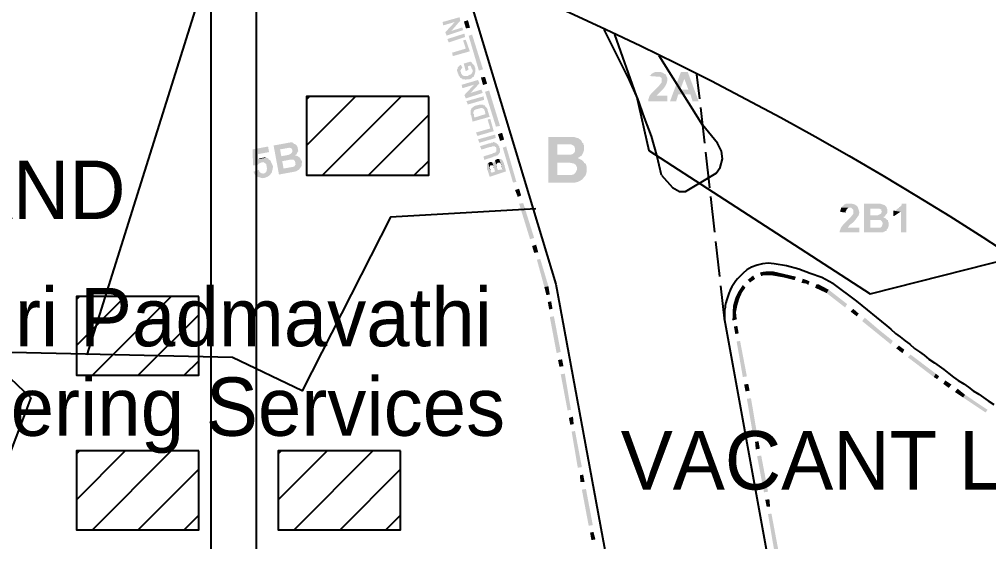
# Model space of a CAD drawing. Header units: metres. Extents: x 297 to 3998, y 336 to 1712.
# Drawn here: x 3433.7 to 3583.2, y 1383.7 to 1464.2 of the extents above; entities that cross this region are included whole.
import ezdxf

# ---------------------------------------------------------------- set-up
doc = ezdxf.new("R2010")
doc.units = ezdxf.units.M
doc.header["$MEASUREMENT"] = 0
doc.styles.get("Standard").update_dxf_attribs({"font": 'CENSCBK.TTF'})

msp = doc.modelspace()

# ---------------------------------------------------------------- hatches: boundary and pattern name
at = {"linetype": 'Continuous'}
for points in [[(3498.958, 1463.751), (3499.063, 1463.225), (3500.851, 1463.751), (3501.692, 1463.961), (3501.587, 1464.487)], [(3499.378, 1462.173), (3500.325, 1462.383), (3501.692, 1463.961), (3500.851, 1463.751)], [(3502.877, 1464.028), (3502.246, 1463.817), (3503.193, 1462.871)], [(3502.246, 1463.817), (3503.193, 1462.871), (3502.562, 1462.766)], [(3499.378, 1462.173), (3499.589, 1461.647), (3502.113, 1462.489), (3502.007, 1462.909), (3500.325, 1462.383)], [(3502.428, 1461.437), (3499.904, 1460.596), (3499.694, 1461.122), (3502.323, 1461.963)], [(3500.43, 1459.018), (3500.535, 1458.493), (3503.164, 1459.229), (3502.533, 1461.016), (3502.113, 1460.911), (3502.533, 1459.649)], [(3503.508, 1461.819), (3502.982, 1461.609), (3505.191, 1456.456)], [(3502.982, 1461.609), (3505.191, 1456.456), (3504.56, 1456.246)], [(3502.218, 1457.336), (3502.533, 1456.179), (3502.954, 1456.389), (3502.849, 1456.915), (3503.164, 1457.02), (3503.269, 1457.02), (3503.375, 1456.81), (3503.48, 1456.495), (3503.795, 1455.443), (3503.9, 1455.653), (3504.005, 1456.074), (3504.005, 1456.179), (3504.005, 1456.389), (3504.005, 1456.495), (3504.005, 1456.6), (3504.005, 1456.705), (3503.9, 1456.81), (3503.9, 1456.915), (3503.795, 1457.125), (3503.69, 1457.231), (3503.585, 1457.336), (3503.48, 1457.441), (3503.48, 1457.546), (3503.375, 1457.546), (3503.269, 1457.651)], [(3501.271, 1455.864), (3501.376, 1455.758), (3501.482, 1455.443), (3501.587, 1455.338), (3501.692, 1455.127), (3502.007, 1455.022), (3502.007, 1454.917), (3501.797, 1455.969), (3501.797, 1456.074), (3501.692, 1456.074), (3501.692, 1456.284), (3501.797, 1456.389), (3501.797, 1456.495), (3501.902, 1456.6), (3502.007, 1456.705), (3501.797, 1457.125), (3501.692, 1457.125), (3501.482, 1456.915), (3501.271, 1456.705), (3501.271, 1456.6), (3501.271, 1456.495), (3501.166, 1456.389), (3501.166, 1456.179), (3501.271, 1456.074), (3501.271, 1455.969)], [(3502.007, 1454.917), (3502.113, 1454.917), (3502.218, 1454.917), (3502.428, 1454.917), (3502.533, 1454.812), (3502.638, 1454.917), (3502.849, 1454.917), (3503.059, 1454.917), (3503.375, 1455.022), (3503.48, 1455.127), (3503.585, 1455.233), (3503.795, 1455.338), (3503.795, 1455.443), (3503.48, 1456.495), (3503.585, 1456.389), (3503.585, 1456.074), (3503.48, 1455.864), (3503.269, 1455.653), (3502.954, 1455.548), (3502.954, 1455.443), (3502.849, 1455.443), (3502.533, 1455.443), (3502.218, 1455.443), (3502.007, 1455.548), (3501.797, 1455.864), (3501.797, 1455.969)], [(3532.246, 1456.054), (3531.825, 1456.054), (3531.72, 1456.054), (3531.615, 1455.949), (3531.51, 1455.949), (3531.404, 1455.843), (3531.299, 1455.843), (3531.194, 1455.738), (3531.089, 1455.633), (3531.089, 1455.528), (3530.984, 1455.528), (3530.879, 1455.423), (3532.246, 1455.318), (3532.456, 1455.318), (3532.771, 1455.107), (3532.771, 1454.687), (3532.771, 1454.581), (3532.771, 1454.476), (3532.351, 1453.951), (3532.246, 1453.845), (3532.14, 1453.74), (3532.035, 1453.635), (3531.615, 1453.214), (3531.194, 1452.794), (3530.879, 1452.373), (3530.773, 1452.058), (3530.668, 1451.742), (3530.668, 1451.637), (3530.668, 1451.532), (3533.613, 1451.532), (3533.613, 1452.373), (3531.93, 1452.373), (3532.246, 1452.689), (3532.666, 1453.109), (3532.982, 1453.425), (3533.297, 1453.845), (3533.508, 1454.266), (3533.613, 1454.687), (3533.613, 1455.107), (3533.508, 1455.318), (3533.402, 1455.633), (3533.297, 1455.738), (3533.192, 1455.738), (3532.877, 1455.949), (3532.561, 1456.054), (3532.351, 1456.054)], [(3536.768, 1456.054), (3535.716, 1456.054), (3534.033, 1451.532), (3534.98, 1451.532), (3535.295, 1452.583), (3537.188, 1452.583), (3535.611, 1453.32), (3536.242, 1455.002)], [(3536.768, 1456.054), (3536.242, 1455.002), (3536.873, 1453.32), (3535.611, 1453.32), (3537.188, 1452.583), (3537.504, 1451.532), (3538.45, 1451.532)], [(3501.902, 1454.076), (3502.007, 1453.55), (3503.795, 1454.076), (3504.636, 1454.286), (3504.426, 1454.812)], [(3505.506, 1455.299), (3504.875, 1455.194), (3505.822, 1454.248)], [(3504.875, 1455.194), (3505.822, 1454.248), (3505.191, 1454.037)], [(3502.323, 1452.498), (3503.269, 1452.814), (3504.636, 1454.286), (3503.795, 1454.076)], [(3502.323, 1452.498), (3502.533, 1451.973), (3505.162, 1452.814), (3504.952, 1453.34), (3503.269, 1452.814)], [(3506.137, 1453.196), (3505.506, 1452.986), (3507.82, 1447.728)], [(3505.506, 1452.986), (3507.82, 1447.728), (3507.189, 1447.623)], [(3505.373, 1451.762), (3502.849, 1451.026), (3502.638, 1451.552), (3505.267, 1452.288)], [(3503.375, 1449.344), (3503.585, 1448.397), (3506.214, 1449.133), (3505.898, 1450.185), (3505.898, 1450.29), (3505.793, 1450.5), (3505.688, 1450.606), (3505.583, 1450.711), (3505.478, 1450.816), (3505.478, 1450.921), (3505.373, 1450.921), (3505.267, 1450.921), (3505.267, 1451.026), (3505.583, 1449.554), (3503.9, 1449.028), (3503.795, 1449.238), (3503.375, 1450.395), (3503.375, 1450.29), (3503.269, 1450.08), (3503.269, 1449.975), (3503.269, 1449.659), (3503.269, 1449.554), (3503.269, 1449.449)], [(3503.375, 1450.395), (3503.795, 1449.238), (3503.795, 1449.344), (3503.795, 1449.449), (3503.795, 1449.554), (3503.69, 1449.554), (3503.69, 1449.869), (3503.795, 1449.975), (3503.795, 1450.08), (3503.9, 1450.185), (3504.005, 1450.185), (3504.005, 1450.29), (3504.111, 1450.29), (3504.531, 1450.395), (3504.847, 1450.5), (3505.057, 1450.5), (3505.162, 1450.5), (3505.162, 1450.395), (3505.267, 1450.395), (3505.373, 1450.29), (3505.373, 1450.185), (3505.373, 1450.08), (3505.478, 1450.08), (3505.478, 1449.975), (3505.583, 1449.554), (3505.267, 1451.026), (3505.162, 1451.026), (3504.742, 1451.026), (3504.321, 1450.921), (3503.9, 1450.816), (3503.48, 1450.5)], [(3504.111, 1446.715), (3504.321, 1446.189), (3506.845, 1446.925), (3506.319, 1448.818), (3505.898, 1448.713), (3506.319, 1447.346)], [(3507.16, 1445.873), (3504.636, 1445.137), (3504.426, 1445.663), (3507.055, 1446.399)], [(3508.135, 1446.676), (3507.504, 1446.466), (3508.451, 1445.625)], [(3507.504, 1446.466), (3508.451, 1445.625), (3507.82, 1445.414)], [(3518.125, 1446.045), (3515.286, 1446.045), (3515.286, 1438.999), (3517.705, 1438.999), (3518.125, 1438.999), (3518.546, 1438.999), (3518.967, 1438.999), (3519.387, 1438.999), (3519.808, 1439.105), (3520.229, 1439.315), (3520.544, 1439.525), (3520.86, 1439.946), (3520.965, 1440.051), (3516.653, 1440.156), (3516.653, 1442.049), (3517.81, 1442.049), (3520.754, 1442.049), (3520.754, 1442.154), (3520.439, 1442.47), (3520.018, 1442.68), (3519.808, 1442.785), (3520.018, 1442.89), (3520.123, 1442.996), (3520.334, 1443.101), (3520.439, 1443.206), (3516.653, 1443.311), (3516.653, 1444.888), (3517.494, 1444.888), (3520.649, 1444.888), (3520.649, 1445.099), (3520.544, 1445.099), (3520.439, 1445.309), (3520.334, 1445.519), (3520.018, 1445.73), (3519.913, 1445.835), (3519.492, 1445.94), (3519.177, 1446.045), (3518.967, 1446.045), (3518.546, 1446.045), (3518.336, 1446.045)], [(3472.044, 1444.557), (3469.664, 1444.118), (3469.721, 1441.668), (3470.405, 1441.695), (3470.656, 1441.938), (3471.019, 1442.104), (3472.335, 1442.444), (3472.222, 1442.522), (3472.109, 1442.6), (3472.092, 1442.695), (3471.979, 1442.773), (3471.771, 1442.833), (3470.533, 1442.605), (3470.488, 1443.384), (3472.202, 1443.7)], [(3474.71, 1445.048), (3472.901, 1444.714), (3473.725, 1440.24), (3475.249, 1440.52), (3475.534, 1440.573), (3475.82, 1440.626), (3476.105, 1440.678), (3476.391, 1440.731), (3476.564, 1440.861), (3476.832, 1441.009), (3476.987, 1441.235), (3477.143, 1441.46), (3477.22, 1441.573), (3474.442, 1441.159), (3474.231, 1442.302), (3474.993, 1442.442), (3476.88, 1442.888), (3476.654, 1443.043), (3476.333, 1443.181), (3476.143, 1443.146), (3476.489, 1443.407), (3476.471, 1443.502), (3474.091, 1443.063), (3473.898, 1444.111), (3474.469, 1444.216), (3476.451, 1444.68), (3476.433, 1444.775), (3476.208, 1444.93), (3476, 1444.99), (3475.87, 1445.163), (3475.567, 1445.206), (3475.471, 1445.188), (3475.091, 1445.118), (3474.995, 1445.1), (3474.805, 1445.065)], [(3476.451, 1444.68), (3474.469, 1444.216), (3475.04, 1444.321), (3475.136, 1444.339), (3475.231, 1444.356), (3475.326, 1444.374), (3475.534, 1444.314), (3475.629, 1444.331), (3475.647, 1444.236), (3475.777, 1444.063), (3475.795, 1443.968), (3475.752, 1443.665), (3475.502, 1443.422), (3475.233, 1443.274), (3474.948, 1443.221), (3474.091, 1443.063), (3476.471, 1443.502), (3476.549, 1443.615), (3476.704, 1443.84), (3476.669, 1444.031), (3476.634, 1444.221), (3476.599, 1444.411), (3476.581, 1444.507)], [(3504.742, 1444.611), (3504.952, 1444.086), (3506.319, 1444.506), (3506.529, 1444.506), (3506.529, 1444.611), (3506.634, 1444.611), (3506.74, 1444.611), (3506.95, 1444.611), (3507.055, 1444.611), (3507.055, 1444.506), (3507.16, 1444.506), (3507.265, 1444.296), (3507.581, 1443.35), (3507.791, 1443.665), (3507.791, 1443.77), (3507.791, 1443.875), (3507.791, 1443.98), (3507.791, 1444.086), (3507.791, 1444.296), (3507.686, 1444.401), (3507.686, 1444.506), (3507.686, 1444.611), (3507.581, 1444.717), (3507.581, 1444.822), (3507.476, 1444.822), (3507.476, 1444.927), (3507.371, 1444.927), (3507.371, 1445.032), (3507.265, 1445.032), (3507.16, 1445.137), (3507.055, 1445.137), (3506.95, 1445.242), (3506.74, 1445.242), (3506.74, 1445.137), (3506.529, 1445.137), (3506.424, 1445.137), (3506.319, 1445.032), (3506.214, 1445.032), (3506.109, 1445.032)], [(3505.267, 1443.034), (3505.373, 1442.508), (3506.74, 1442.929), (3506.845, 1443.034), (3506.95, 1443.034), (3507.055, 1443.034), (3507.16, 1443.034), (3507.16, 1443.139), (3507.265, 1443.139), (3507.371, 1443.139), (3507.476, 1443.244), (3507.581, 1443.35), (3507.265, 1444.296), (3507.265, 1444.191), (3507.265, 1444.086), (3507.265, 1443.98), (3507.265, 1443.875), (3507.265, 1443.77), (3507.16, 1443.77), (3507.16, 1443.665), (3506.845, 1443.56), (3506.74, 1443.56), (3506.634, 1443.455)], [(3508.766, 1444.573), (3508.24, 1444.363), (3510.344, 1439.105)], [(3508.24, 1444.363), (3510.344, 1439.105), (3509.818, 1438.999)], [(3520.649, 1444.888), (3517.494, 1444.888), (3517.81, 1444.888), (3518.336, 1444.888), (3518.756, 1444.888), (3519.177, 1444.678), (3519.282, 1444.573), (3519.387, 1444.257), (3519.387, 1444.047), (3519.387, 1443.837), (3519.282, 1443.627), (3519.072, 1443.416), (3518.756, 1443.311), (3518.336, 1443.311), (3517.915, 1443.311), (3516.653, 1443.311), (3520.439, 1443.206), (3520.544, 1443.416), (3520.649, 1443.627), (3520.754, 1443.942), (3520.754, 1444.257), (3520.754, 1444.573), (3520.754, 1444.783)], [(3471.087, 1442.805), (3470.992, 1442.788), (3470.896, 1442.77), (3470.706, 1442.735), (3470.628, 1442.622), (3470.533, 1442.605), (3471.771, 1442.833), (3471.676, 1442.815), (3471.563, 1442.893), (3471.468, 1442.875), (3471.373, 1442.858), (3471.182, 1442.823)], [(3472.335, 1442.444), (3471.019, 1442.104), (3471.114, 1442.121), (3471.21, 1442.139), (3471.305, 1442.156), (3471.418, 1442.079), (3471.53, 1442.001), (3471.626, 1442.018), (3471.643, 1441.923), (3471.756, 1441.846), (3471.773, 1441.75), (3471.809, 1441.56), (3471.844, 1441.37), (3471.879, 1441.179), (3471.896, 1441.084), (3471.819, 1440.971), (3471.836, 1440.876), (3471.776, 1440.668), (3471.698, 1440.555), (3471.603, 1440.538), (3471.525, 1440.425), (3471.335, 1440.39), (3472.668, 1440.635), (3472.65, 1440.731), (3472.771, 1441.147), (3472.796, 1441.545), (3472.63, 1441.908), (3472.465, 1442.272), (3472.447, 1442.367)], [(3476.88, 1442.888), (3474.993, 1442.442), (3475.088, 1442.46), (3475.564, 1442.547), (3475.963, 1442.522), (3476.206, 1442.272), (3476.241, 1442.081), (3476.293, 1441.796), (3476.216, 1441.683), (3476.138, 1441.57), (3476.06, 1441.457), (3475.965, 1441.44), (3475.87, 1441.422), (3475.775, 1441.405), (3474.442, 1441.159), (3477.22, 1441.573), (3477.203, 1441.668), (3477.245, 1441.971), (3477.288, 1442.274), (3477.158, 1442.447), (3477.01, 1442.715), (3476.992, 1442.81)], [(3505.898, 1440.931), (3506.214, 1439.879), (3508.738, 1440.721), (3508.527, 1441.562), (3508.527, 1441.667), (3508.422, 1441.772), (3508.422, 1441.877), (3508.422, 1441.982), (3508.422, 1442.088), (3508.317, 1442.088), (3508.317, 1442.193), (3508.212, 1442.403), (3508.107, 1442.508), (3508.002, 1442.508), (3508.002, 1442.613), (3507.896, 1442.613), (3507.791, 1442.613), (3507.686, 1442.613), (3508.212, 1441.036), (3507.476, 1440.931), (3507.371, 1441.246), (3507.055, 1442.403), (3506.95, 1442.193), (3506.845, 1442.088), (3506.845, 1441.982), (3506.74, 1442.088), (3506.634, 1442.088), (3507.055, 1440.721), (3506.529, 1440.51), (3506.319, 1440.826), (3506.004, 1441.982), (3505.898, 1441.982), (3505.793, 1441.772), (3505.793, 1441.562), (3505.793, 1441.141), (3505.793, 1441.036)], [(3507.055, 1442.403), (3507.371, 1441.246), (3507.371, 1441.351), (3507.265, 1441.457), (3507.265, 1441.772), (3507.371, 1441.982), (3507.476, 1442.088), (3507.791, 1442.088), (3507.896, 1441.982), (3508.002, 1441.772), (3508.002, 1441.667), (3508.002, 1441.562), (3508.212, 1441.036), (3507.686, 1442.613), (3507.371, 1442.613), (3507.16, 1442.508)], [(3470.641, 1440.951), (3469.802, 1440.698), (3469.819, 1440.603), (3469.985, 1440.239), (3470.34, 1439.911), (3470.756, 1439.791), (3471.172, 1439.671), (3471.553, 1439.741), (3472.012, 1439.924), (3472.357, 1440.184), (3472.59, 1440.523), (3472.668, 1440.635), (3471.335, 1440.39), (3471.24, 1440.372), (3471.127, 1440.45), (3471.032, 1440.432), (3470.919, 1440.51), (3470.806, 1440.588), (3470.694, 1440.665), (3470.659, 1440.856)], [(3506.004, 1441.982), (3506.319, 1440.826), (3506.319, 1440.931), (3506.319, 1441.036), (3506.214, 1441.351), (3506.319, 1441.667), (3506.424, 1441.667), (3506.634, 1441.667), (3506.74, 1441.667), (3506.74, 1441.562), (3506.845, 1441.457), (3506.845, 1441.351), (3506.845, 1441.246), (3506.95, 1441.141), (3506.95, 1441.036), (3507.055, 1440.721), (3506.634, 1442.088), (3506.424, 1442.193), (3506.109, 1442.088)], [(3520.754, 1442.049), (3517.81, 1442.049), (3518.231, 1442.049), (3518.651, 1442.049), (3519.177, 1441.944), (3519.492, 1441.734), (3519.598, 1441.523), (3519.703, 1441.313), (3519.703, 1441.103), (3519.703, 1440.998), (3519.598, 1440.787), (3519.492, 1440.577), (3519.177, 1440.261), (3518.756, 1440.156), (3518.231, 1440.156), (3518.02, 1440.156), (3516.653, 1440.156), (3520.965, 1440.051), (3521.07, 1440.261), (3521.175, 1440.682), (3521.175, 1440.998), (3521.175, 1441.418), (3521.07, 1441.839), (3520.965, 1441.944)], [(3510.764, 1438.053), (3510.133, 1437.843), (3511.08, 1437.001)], [(3510.133, 1437.843), (3511.08, 1437.001), (3510.554, 1436.791)], [(3511.395, 1435.845), (3510.764, 1435.74), (3513.078, 1430.482)], [(3510.764, 1435.74), (3513.078, 1430.482), (3512.447, 1430.271)], [(3561.765, 1435.74), (3561.45, 1435.74), (3561.345, 1435.74), (3561.134, 1435.74), (3561.029, 1435.634), (3560.924, 1435.634), (3560.819, 1435.529), (3560.819, 1435.424), (3560.714, 1435.424), (3560.608, 1435.319), (3560.503, 1435.214), (3560.398, 1435.109), (3561.765, 1435.109), (3561.975, 1435.109), (3562.291, 1434.793), (3562.291, 1434.372), (3562.291, 1434.267), (3562.291, 1434.162), (3561.87, 1433.636), (3561.765, 1433.531), (3561.66, 1433.426), (3561.555, 1433.321), (3561.134, 1432.9), (3560.714, 1432.48), (3560.398, 1432.059), (3560.293, 1431.743), (3560.188, 1431.533), (3560.188, 1431.428), (3560.188, 1431.323), (3563.237, 1431.323), (3563.237, 1432.059), (3561.45, 1432.059), (3561.765, 1432.48), (3562.186, 1432.795), (3562.501, 1433.111), (3562.817, 1433.531), (3563.132, 1433.952), (3563.237, 1434.372), (3563.132, 1434.793), (3563.027, 1435.109), (3562.922, 1435.319), (3562.817, 1435.424), (3562.501, 1435.634), (3562.081, 1435.74), (3561.87, 1435.74)], [(3560.398, 1435.109), (3560.398, 1435.003), (3560.398, 1434.898), (3560.293, 1434.793), (3560.293, 1434.583), (3560.293, 1434.478), (3561.134, 1434.372), (3561.134, 1434.583), (3561.239, 1434.688), (3561.239, 1434.793), (3561.345, 1434.898), (3561.345, 1435.003), (3561.45, 1435.003), (3561.555, 1435.109), (3561.765, 1435.109)], [(3565.761, 1435.74), (3563.974, 1435.74), (3563.974, 1431.323), (3566.392, 1431.323), (3566.497, 1431.323), (3566.708, 1431.323), (3566.813, 1431.323), (3566.918, 1431.323), (3567.023, 1431.428), (3567.128, 1431.428), (3567.233, 1431.533), (3567.339, 1431.533), (3567.444, 1431.638), (3567.444, 1431.743), (3567.549, 1431.849), (3567.654, 1431.954), (3564.92, 1432.059), (3564.92, 1433.216), (3567.549, 1433.216), (3567.339, 1433.426), (3567.233, 1433.531), (3567.128, 1433.531), (3567.023, 1433.636), (3566.918, 1433.636), (3567.023, 1433.741), (3567.128, 1433.741), (3567.233, 1433.847), (3567.233, 1433.952), (3564.92, 1433.952), (3564.92, 1435.003), (3565.446, 1435.003), (3567.444, 1435.109), (3567.444, 1435.214), (3567.128, 1435.529), (3566.813, 1435.634), (3566.497, 1435.74), (3566.077, 1435.74), (3565.972, 1435.74)], [(3567.444, 1435.109), (3565.446, 1435.003), (3565.656, 1435.003), (3566.182, 1435.003), (3566.287, 1435.003), (3566.497, 1434.898), (3566.603, 1434.898), (3566.603, 1434.793), (3566.603, 1434.688), (3566.708, 1434.478), (3566.603, 1434.372), (3566.603, 1434.267), (3566.497, 1434.162), (3566.287, 1434.057), (3566.077, 1433.952), (3565.761, 1433.952), (3565.551, 1433.952), (3564.92, 1433.952), (3567.233, 1433.952), (3567.339, 1434.057), (3567.444, 1434.162), (3567.549, 1434.372), (3567.549, 1434.478), (3567.549, 1434.688), (3567.549, 1434.793), (3567.549, 1434.898)], [(3570.493, 1435.74), (3569.862, 1435.74), (3569.757, 1435.74), (3569.757, 1435.634), (3569.757, 1435.529), (3569.547, 1435.319), (3569.442, 1435.214), (3569.337, 1435.214), (3569.337, 1435.109), (3569.021, 1434.898), (3568.811, 1434.688), (3568.601, 1434.688), (3568.495, 1434.688), (3569.652, 1434.478), (3569.652, 1431.323), (3570.493, 1431.323)], [(3568.495, 1434.688), (3568.495, 1433.847), (3568.601, 1433.847), (3569.547, 1434.478), (3569.652, 1434.478)], [(3567.549, 1433.216), (3565.656, 1433.216), (3565.866, 1433.216), (3566.182, 1433.216), (3566.497, 1433.216), (3566.708, 1433.005), (3566.813, 1432.795), (3566.813, 1432.585), (3566.708, 1432.269), (3566.497, 1432.059), (3566.182, 1432.059), (3565.972, 1432.059), (3564.92, 1432.059), (3567.654, 1431.954), (3567.654, 1432.059), (3567.759, 1432.374), (3567.759, 1432.585), (3567.759, 1432.795), (3567.654, 1433.005), (3567.654, 1433.216)], [(3513.393, 1429.43), (3512.762, 1429.22), (3513.709, 1428.273)], [(3512.762, 1429.22), (3513.709, 1428.273), (3513.078, 1428.168)], [(3514.024, 1427.222), (3513.498, 1427.116), (3515.286, 1423.015)], [(3513.498, 1427.116), (3515.286, 1423.015), (3514.655, 1422.91)], [(3546.729, 1424.593), (3547.044, 1424.067), (3546.098, 1424.067)], [(3546.834, 1424.698), (3547.15, 1424.172), (3546.729, 1424.593)], [(3547.15, 1424.172), (3546.729, 1424.593), (3547.044, 1424.067)], [(3548.201, 1425.224), (3548.411, 1424.698), (3547.886, 1425.118)], [(3548.411, 1424.698), (3547.886, 1425.118), (3548.096, 1424.593)], [(3549.042, 1425.329), (3549.042, 1424.698), (3548.201, 1425.224)], [(3549.042, 1424.698), (3548.201, 1425.224), (3548.411, 1424.698)], [(3549.884, 1425.329), (3549.779, 1424.698), (3549.042, 1425.329)], [(3549.779, 1424.698), (3549.042, 1425.329), (3549.042, 1424.698)], [(3551.566, 1424.382), (3549.884, 1425.329), (3549.779, 1424.698)], [(3551.671, 1424.908), (3551.566, 1424.382), (3549.884, 1425.329)], [(3553.249, 1423.962), (3551.671, 1424.908), (3551.566, 1424.382)], [(3553.459, 1424.487), (3553.249, 1423.962), (3551.671, 1424.908)], [(3515.286, 1423.015), (3514.655, 1422.91), (3515.496, 1421.753)], [(3545.257, 1423.225), (3545.677, 1422.805), (3544.626, 1422.279)], [(3546.098, 1424.067), (3546.413, 1423.646), (3545.993, 1424.067)], [(3546.413, 1423.646), (3545.993, 1424.067), (3546.413, 1423.541)], [(3547.044, 1424.067), (3546.098, 1424.067), (3546.413, 1423.646)], [(3555.037, 1423.436), (3554.511, 1424.172), (3554.3, 1423.541)], [(3555.142, 1423.962), (3555.037, 1423.436), (3554.511, 1424.172)], [(3555.352, 1423.225), (3555.142, 1423.962), (3555.037, 1423.436)], [(3555.562, 1423.751), (3555.352, 1423.225), (3555.142, 1423.962)], [(3556.614, 1422.7), (3556.614, 1423.331), (3556.404, 1422.805)], [(3558.191, 1421.964), (3556.929, 1423.331), (3556.614, 1422.7)], [(3556.929, 1423.331), (3556.614, 1422.7), (3556.614, 1423.331)], [(3558.507, 1422.489), (3558.191, 1421.964), (3556.929, 1423.331)], [(3514.655, 1422.91), (3515.496, 1421.753), (3514.971, 1421.648)], [(3544.626, 1422.279), (3545.152, 1422.069), (3544.1, 1421.227)], [(3545.152, 1422.069), (3544.1, 1421.227), (3544.731, 1421.122)], [(3545.677, 1422.805), (3544.626, 1422.279), (3545.152, 1422.069)], [(3561.346, 1420.281), (3558.191, 1421.964), (3558.507, 1422.489)], [(3561.031, 1419.755), (3561.346, 1420.281), (3558.191, 1421.964)], [(3515.707, 1420.702), (3515.181, 1420.596), (3515.917, 1419.545)], [(3515.181, 1420.596), (3515.917, 1419.545), (3515.391, 1419.44)], [(3543.784, 1420.176), (3544.415, 1420.071), (3543.679, 1419.124)], [(3544.415, 1420.071), (3543.679, 1419.124), (3544.205, 1419.019)], [(3544.1, 1421.227), (3544.731, 1421.122), (3543.784, 1420.176)], [(3544.731, 1421.122), (3543.784, 1420.176), (3544.415, 1420.071)], [(3543.679, 1419.124), (3544.205, 1419.019), (3543.679, 1417.967)], [(3544.205, 1419.019), (3543.679, 1417.967), (3544.31, 1417.967)], [(3563.134, 1418.809), (3561.872, 1419.124), (3562.293, 1419.545)], [(3562.818, 1418.388), (3563.134, 1418.809), (3561.872, 1419.124)], [(3516.127, 1418.388), (3515.496, 1418.283), (3517.179, 1412.92)], [(3515.496, 1418.283), (3517.179, 1412.92), (3516.548, 1412.709)], [(3566.289, 1416.285), (3563.66, 1417.652), (3564.08, 1418.178)], [(3565.868, 1415.864), (3566.289, 1416.285), (3563.66, 1417.652)], [(3544.415, 1416.916), (3543.89, 1416.811), (3544.626, 1415.759)], [(3543.89, 1416.811), (3544.626, 1415.759), (3544.1, 1415.654)], [(3568.392, 1414.602), (3565.868, 1415.864), (3566.289, 1416.285)], [(3568.076, 1414.077), (3568.392, 1414.602), (3565.868, 1415.864)], [(3544.836, 1414.602), (3544.31, 1414.497), (3545.888, 1409.134)], [(3544.31, 1414.497), (3545.888, 1409.134), (3545.257, 1409.029)], [(3570.18, 1413.235), (3568.918, 1413.446), (3569.338, 1413.866)], [(3569.864, 1412.709), (3570.18, 1413.235), (3568.918, 1413.446)], [(3517.389, 1411.763), (3516.758, 1411.658), (3517.6, 1410.711)], [(3516.758, 1411.658), (3517.6, 1410.711), (3516.969, 1410.606)], [(3575.017, 1409.555), (3570.705, 1412.079), (3571.126, 1412.499)], [(3574.702, 1409.029), (3575.017, 1409.555), (3570.705, 1412.079)], [(3517.81, 1409.555), (3517.179, 1409.449), (3518.756, 1403.981)], [(3575.543, 1409.134), (3574.702, 1409.029), (3575.017, 1409.555)], [(3517.179, 1409.449), (3518.756, 1403.981), (3518.231, 1403.876)], [(3575.227, 1408.713), (3575.543, 1409.134), (3574.702, 1409.029)], [(3577.436, 1407.872), (3576.174, 1407.977), (3576.489, 1408.503)], [(3546.098, 1407.977), (3545.467, 1407.872), (3546.308, 1406.926)], [(3545.467, 1407.872), (3546.308, 1406.926), (3545.677, 1406.82)], [(3577.015, 1407.346), (3577.436, 1407.872), (3576.174, 1407.977)], [(3579.539, 1406.295), (3577.961, 1406.715), (3578.382, 1407.241)], [(3579.223, 1405.874), (3579.539, 1406.295), (3577.961, 1406.715)], [(3546.519, 1405.769), (3545.888, 1405.664), (3547.465, 1400.195)], [(3545.888, 1405.664), (3547.465, 1400.195), (3546.834, 1400.09)], [(3583.009, 1403.981), (3579.223, 1405.874), (3579.539, 1406.295)], [(3582.694, 1403.561), (3583.009, 1403.981), (3579.223, 1405.874)], [(3519.072, 1402.93), (3518.441, 1402.719), (3519.177, 1401.773)], [(3518.441, 1402.719), (3519.177, 1401.773), (3518.651, 1401.668)], [(3519.387, 1400.721), (3518.862, 1400.616), (3520.439, 1395.148)], [(3518.862, 1400.616), (3520.439, 1395.148), (3519.808, 1395.043)], [(3547.675, 1399.144), (3547.15, 1399.039), (3547.886, 1397.987)], [(3547.15, 1399.039), (3547.886, 1397.987), (3547.255, 1397.882)], [(3548.096, 1396.935), (3547.465, 1396.83), (3549.148, 1391.362)], [(3547.465, 1396.83), (3549.148, 1391.362), (3548.517, 1391.257)], [(3520.649, 1393.991), (3520.123, 1393.886), (3520.86, 1392.834)], [(3520.123, 1393.886), (3520.86, 1392.834), (3520.229, 1392.834)], [(3521.07, 1391.783), (3520.439, 1391.677), (3522.121, 1386.209)], [(3520.439, 1391.677), (3522.121, 1386.209), (3521.491, 1386.104)], [(3549.358, 1390.205), (3548.727, 1390.1), (3549.463, 1389.048)], [(3548.727, 1390.1), (3549.463, 1389.048), (3548.937, 1389.048)], [(3549.673, 1387.997), (3549.148, 1387.892), (3550.725, 1382.423)], [(3549.148, 1387.892), (3550.725, 1382.423), (3550.094, 1382.318)], [(3522.227, 1385.158), (3521.701, 1385.052), (3522.542, 1384.001)], [(3521.701, 1385.052), (3522.542, 1384.001), (3521.911, 1383.896)]]:
    msp.add_hatch(color=0, dxfattribs=at).paths.add_polyline_path(points)
h = msp.add_hatch()
h.set_pattern_fill('ANSI31', color=2, scale=40, style=0)
h.set_pattern_definition([(45, (-2377.6334, 743.926), (-3.535534, 3.535534), [])])
h.paths.add_polyline_path([(3477.987, 1452.27), (3477.987, 1440.13), (3496.834, 1440.13), (3496.834, 1452.27)])
h = msp.add_hatch()
h.set_pattern_fill('ANSI31', color=2, scale=40, style=0)
h.set_pattern_definition([(45, (-2413.1243, 713.1), (-3.535534, 3.535534), [])])
h.paths.add_polyline_path([(3442.496, 1421.445), (3442.496, 1409.304), (3461.343, 1409.304), (3461.343, 1421.445)])
h = msp.add_hatch()
h.set_pattern_fill('ANSI31', color=2, scale=40, style=0)
h.set_pattern_definition([(45, (-2413.1243, 689.2893), (-3.535534, 3.535534), [])])
h.paths.add_polyline_path([(3442.496, 1397.634), (3442.496, 1385.494), (3461.343, 1385.494), (3461.343, 1397.634)])
h = msp.add_hatch()
h.set_pattern_fill('ANSI31', color=2, scale=40, style=0)
h.set_pattern_definition([(45, (-2382.0157, 689.2893), (-3.535534, 3.535534), [])])
h.paths.add_polyline_path([(3473.604, 1397.634), (3473.604, 1385.494), (3492.452, 1385.494), (3492.452, 1397.634)])

# ---------------------------------------------------------------- linework, layer by layer
at = {"color": 2}
for p, q in [((3463.248, 1381.982), (3463.248, 1486.181)), ((3470.248, 1381.982), (3470.248, 1483.915))]:
    msp.add_line(p, q, dxfattribs=at)
at = {"color": 0, "linetype": 'Continuous'}
for points in [[(3497.398, 1469.901), (3463.015, 1472.72), (3444.099, 1412.435)], [(3501.595, 1472.337), (3516.443, 1423.331), (3541.576, 1287.148)], [(3532.743, 1440.156), (3532.007, 1443.206), (3531.165, 1446.15), (3530.114, 1448.99), (3529.062, 1451.934), (3527.8, 1454.773), (3523.882, 1462.609)], [(3528.852, 1452.355), (3525.547, 1461.83), (3525.547, 1461.83)], [(3538.614, 1451.901), (3538.19, 1455.666)], [(3528.852, 1452.355), (3530.745, 1443.942), (3564.922, 1421.858), (3587.009, 1427.448)], [(3539.383, 1445.054), (3538.764, 1450.551)], [(3534.425, 1438.263), (3535.477, 1437.632), (3536.423, 1437.632), (3541.155, 1440.472), (3541.786, 1441.313), (3542.102, 1442.68), (3541.997, 1443.837), (3541.366, 1445.099), (3539.062, 1447.908)], [(3540.153, 1438.206), (3539.534, 1443.703)], [(3532.743, 1440.156), (3534.425, 1438.263)], [(3513.339, 1434.95), (3490.908, 1433.653), (3477.315, 1406.895), (3466.544, 1412.018), (3427.967, 1412.908), (3427.097, 1415.484), (3349.071, 1436.663)], [(3540.923, 1431.359), (3540.303, 1436.856)], [(3541.692, 1424.511), (3541.09, 1429.913)], [(3550.094, 1426.485), (3549.148, 1426.591), (3548.306, 1426.485), (3547.465, 1426.275), (3546.624, 1425.96), (3545.888, 1425.539), (3545.257, 1425.013)], [(3559.138, 1423.436), (3557.455, 1424.382), (3555.668, 1425.013), (3553.88, 1425.644), (3551.987, 1426.17), (3550.094, 1426.485)], [(3545.257, 1425.013), (3544.415, 1424.172), (3544.205, 1423.856), (3543.995, 1423.541), (3543.784, 1423.225), (3543.574, 1422.91), (3543.364, 1422.595), (3543.259, 1422.279), (3543.153, 1422.069), (3543.048, 1421.753), (3542.943, 1421.438), (3542.838, 1421.122), (3542.733, 1420.807), (3542.628, 1420.491), (3542.523, 1420.071), (3542.523, 1419.755), (3542.417, 1419.335), (3542.417, 1419.019), (3542.417, 1417.862)], [(3542.462, 1417.664), (3541.86, 1423.066)], [(3559.138, 1423.436), (3562.818, 1420.702)], [(3562.818, 1420.702), (3567.445, 1416.916), (3568.076, 1416.39), (3568.813, 1415.759), (3569.549, 1415.233), (3570.285, 1414.602), (3571.021, 1414.077), (3571.757, 1413.446), (3572.493, 1412.92), (3573.229, 1412.394), (3573.965, 1411.763), (3574.807, 1411.237), (3575.543, 1410.711), (3576.279, 1410.186), (3577.015, 1409.555), (3577.751, 1409.029), (3578.487, 1408.503), (3579.329, 1407.977), (3580.065, 1407.451), (3580.801, 1406.926), (3581.642, 1406.4), (3582.378, 1405.874), (3583.114, 1405.348), (3583.956, 1404.822)], [(3542.417, 1417.862), (3567.13, 1282.101)], [(3544.31, 1418.073), (3543.679, 1417.862)], [(3427.967, 1412.908), (3435.473, 1405.825), (3418.168, 1360.307), (3414.289, 1312.44), (3413.277, 1308.316)]]:
    msp.add_lwpolyline(points, dxfattribs=at)
at = {"color": 7, "linetype": 'ByBlock'}
msp.add_lwpolyline([(3539.074, 1447.802), (3532.367, 1458.56)], dxfattribs=at)
at = {"color": 2}
for points in [[(3496.834, 1452.27), (3477.987, 1452.27), (3477.987, 1440.13), (3496.834, 1440.13)], [(3461.343, 1421.445), (3442.496, 1421.445), (3442.496, 1409.304), (3461.343, 1409.304)], [(3461.343, 1397.634), (3442.496, 1397.634), (3442.496, 1385.494), (3461.343, 1385.494)], [(3492.452, 1397.634), (3473.604, 1397.634), (3473.604, 1385.494), (3492.452, 1385.494)]]:
    msp.add_lwpolyline(points, close=True, dxfattribs=at)
at = {"color": 1, "linetype": 'ByBlock'}
msp.add_circle((3312.782, 1009.358), 500, dxfattribs=at)

# ---------------------------------------------------------------- texts
at = {"color": 2, "linetype": 'Continuous'}
for p in [(3365.808, 1433.394), (3526.432, 1391.694)]:
    msp.add_text('VACANT LAND ', height=9, dxfattribs=at).set_placement(p)
at = {"color": 4, "linetype": 'Continuous'}
for s, p in [('Sri Sri Padmavathi  ', (3406.929, 1413.769)), ('  Catering Services', (3406.929, 1399.969))]:
    msp.add_text(s, height=9, dxfattribs=at).set_placement(p)

doc.saveas('drawing.dxf')
